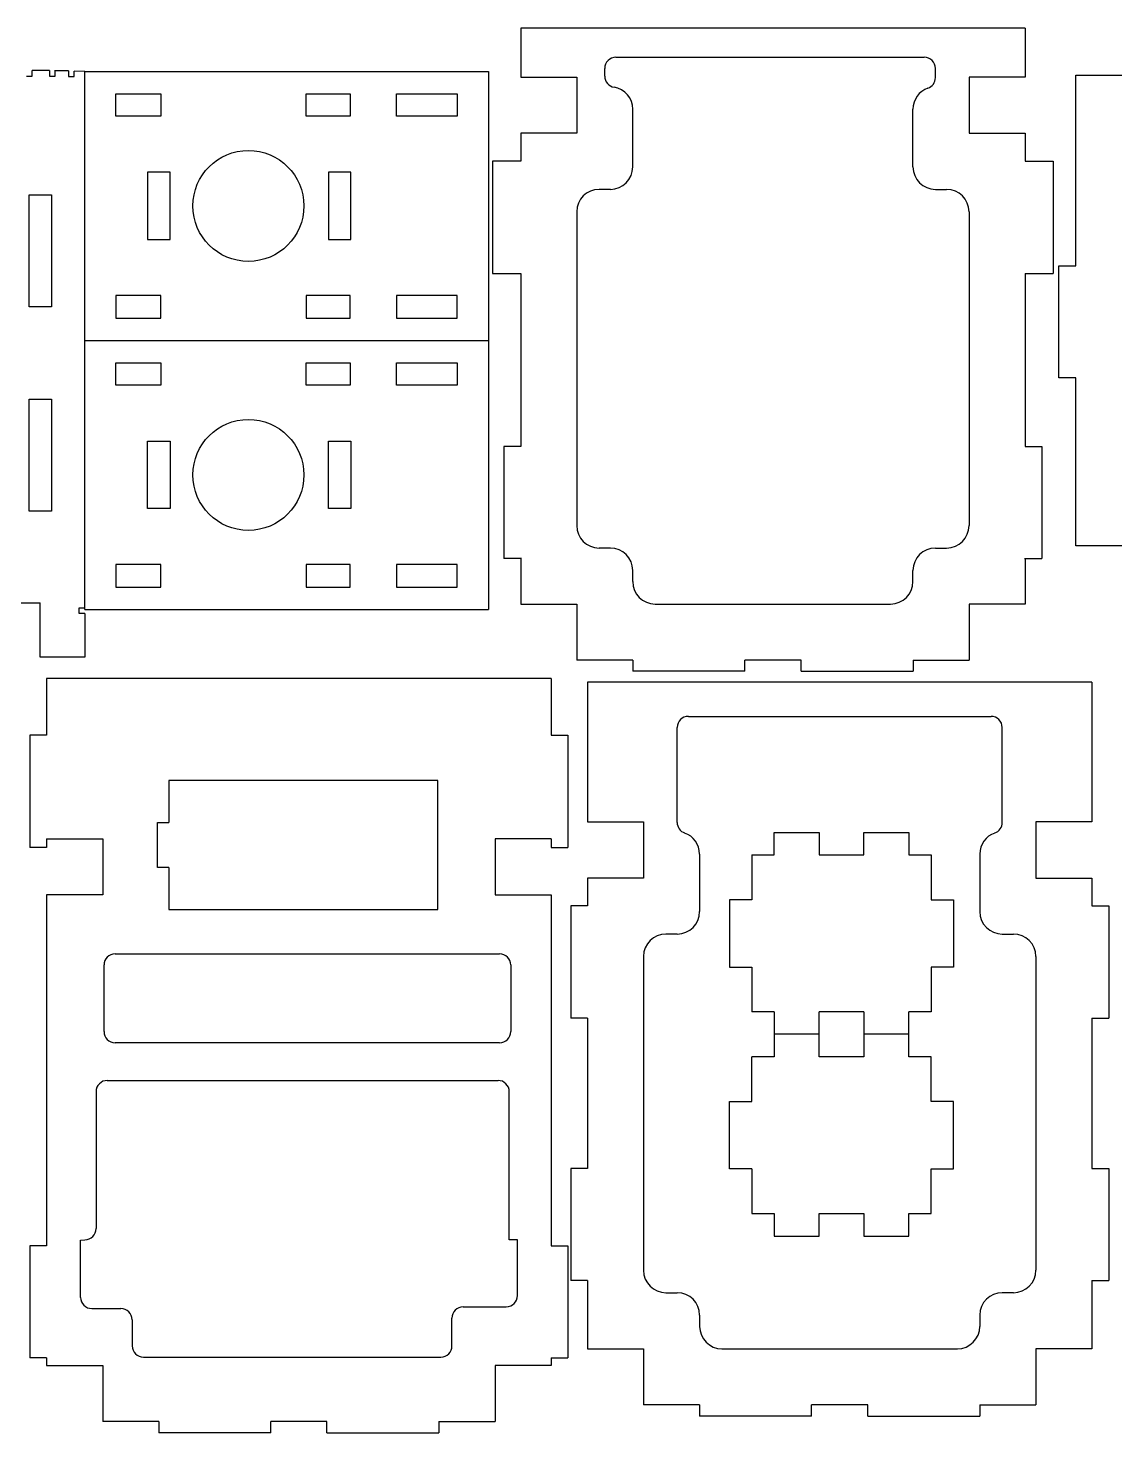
# Model space of a CAD drawing. Header units: millimetres. Extents: x 87 to 387, y 281 to 549.
# Drawn here: x 192.2 to 289.2, y 422.6 to 547.9 of the extents above; entities that cross this region are included whole.
import ezdxf

# ---------------------------------------------------------------- set-up
doc = ezdxf.new("R2010")
doc.units = ezdxf.units.MM
doc.layers.add('2mm层板', color=1, linetype='Continuous')

msp = doc.modelspace()

# ---------------------------------------------------------------- linework, layer by layer
at = {"layer": '2mm层板'}
for p, q in [((236.18, 547.93), (236.18, 543.54)), ((281.18, 547.93), (236.18, 547.93)), ((281.18, 547.93), (281.18, 543.54)), ((244.68, 545.33), (272.18, 545.33)), ((192.59, 543.65), (192.59, 544.15)), ((194.14, 544.13), (194.14, 543.63)), ((194.64, 543.63), (194.64, 544.12)), ((195.84, 544.1), (195.84, 543.6)), ((196.34, 543.6), (196.34, 544.08)), ((197.3, 544.06), (233.3, 544.06)), ((197.3, 496.06), (197.3, 544.06)), ((233.3, 544.06), (233.3, 496.06)), ((243.68, 543.64), (243.68, 544.33)), ((273.18, 543.51), (273.18, 544.33)), ((192.09, 543.65), (192.59, 543.65)), ((194.14, 543.63), (194.64, 543.63)), ((195.84, 543.6), (196.34, 543.6)), ((236.18, 543.54), (241.18, 543.54)), ((241.18, 543.54), (241.18, 538.54)), ((281.18, 543.54), (276.18, 543.54)), ((276.18, 543.54), (276.18, 538.54)), ((200.07, 540.06), (200.07, 542.06)), ((200.07, 542.06), (204.07, 542.06)), ((204.07, 542.06), (204.07, 540.06)), ((217.04, 540.06), (217.04, 542.06)), ((217.04, 542.06), (220.98, 542.06)), ((220.98, 542.06), (220.98, 540.06)), ((225.1, 540.06), (225.1, 542.06)), ((225.1, 542.06), (230.52, 542.06)), ((230.52, 542.06), (230.52, 540.06)), ((246.18, 535.54), (246.18, 540.69)), ((271.18, 535.54), (271.18, 540.69)), ((204.07, 540.06), (200.07, 540.06)), ((220.98, 540.06), (217.04, 540.06)), ((230.52, 540.06), (225.1, 540.06)), ((236.18, 538.54), (236.18, 536.04)), ((241.18, 538.54), (236.18, 538.54)), ((276.18, 538.54), (281.18, 538.54)), ((281.18, 538.54), (281.18, 536.04)), ((233.68, 536.04), (233.68, 526.04)), ((236.18, 536.04), (233.68, 536.04)), ((281.18, 536.04), (283.68, 536.04)), ((283.68, 536.04), (283.68, 526.04)), ((202.9, 535.06), (202.9, 529.06)), ((204.9, 535.06), (202.9, 535.06)), ((204.9, 529.06), (204.9, 535.06)), ((219.04, 535.06), (219.04, 529.06)), ((221.04, 535.06), (219.04, 535.06)), ((221.04, 529.06), (221.04, 535.06)), ((244.18, 533.54), (243.18, 533.54)), ((273.18, 533.54), (274.18, 533.54)), ((241.18, 531.54), (241.18, 503.54)), ((276.18, 531.54), (276.18, 503.54)), ((202.9, 529.06), (204.9, 529.06)), ((219.04, 529.06), (221.04, 529.06)), ((233.68, 526.04), (236.18, 526.04)), ((236.18, 526.04), (236.18, 510.6)), ((281.18, 526.04), (281.18, 510.6)), ((281.18, 526.04), (283.68, 526.04)), ((200.07, 524.06), (200.07, 522.06)), ((204.07, 524.06), (200.07, 524.06)), ((204.07, 522.06), (204.07, 524.06)), ((217.04, 524.06), (217.04, 522.06)), ((220.98, 524.06), (217.04, 524.06)), ((220.98, 522.06), (220.98, 524.06)), ((225.1, 524.06), (225.1, 522.06)), ((230.52, 524.06), (225.1, 524.06)), ((230.52, 522.06), (230.52, 524.06)), ((200.07, 522.06), (204.07, 522.06)), ((217.04, 522.06), (220.98, 522.06)), ((225.1, 522.06), (230.52, 522.06)), ((197.3, 520.06), (233.3, 520.06)), ((200.07, 516.06), (200.07, 518.06)), ((200.07, 518.06), (204.07, 518.06)), ((204.07, 518.06), (204.07, 516.06)), ((217.04, 516.06), (217.04, 518.06)), ((217.04, 518.06), (220.98, 518.06)), ((220.98, 518.06), (220.98, 516.06)), ((225.1, 516.06), (225.1, 518.06)), ((225.1, 518.06), (230.52, 518.06)), ((230.52, 518.06), (230.52, 516.06)), ((204.07, 516.06), (200.07, 516.06)), ((220.98, 516.06), (217.04, 516.06)), ((230.52, 516.06), (225.1, 516.06)), ((202.9, 505.06), (202.9, 511.06)), ((202.9, 511.06), (204.9, 511.06)), ((204.9, 511.06), (204.9, 505.06)), ((219.04, 505.06), (219.04, 511.06)), ((219.04, 511.06), (221.04, 511.06)), ((221.04, 511.06), (221.04, 505.06)), ((236.18, 510.6), (234.68, 510.6)), ((234.68, 510.6), (234.68, 500.6)), ((281.18, 510.6), (282.68, 510.6)), ((282.68, 510.6), (282.68, 500.6)), ((204.9, 505.06), (202.9, 505.06)), ((221.04, 505.06), (219.04, 505.06)), ((244.18, 501.54), (243.18, 501.54)), ((273.18, 501.54), (274.18, 501.54)), ((236.24, 500.6), (234.68, 500.6)), ((236.18, 500.6), (236.18, 496.54)), ((281.12, 500.6), (282.68, 500.6)), ((281.18, 500.6), (281.18, 496.54)), ((200.07, 500.06), (200.07, 498.06)), ((204.07, 500.06), (200.07, 500.06)), ((204.07, 498.06), (204.07, 500.06)), ((217.04, 500.06), (217.04, 498.06)), ((220.98, 500.06), (217.04, 500.06)), ((220.98, 498.06), (220.98, 500.06)), ((225.1, 500.06), (225.1, 498.06)), ((230.52, 500.06), (225.1, 500.06)), ((230.52, 498.06), (230.52, 500.06)), ((246.18, 498.54), (246.18, 499.54)), ((271.18, 498.54), (271.18, 499.54)), ((197.3, 496.21), (197.3, 498.26)), ((200.07, 498.06), (204.07, 498.06)), ((217.04, 498.06), (220.98, 498.06)), ((225.1, 498.06), (230.52, 498.06)), ((180.32, 496.65), (193.3, 496.65)), ((193.3, 495.65), (193.3, 496.65)), ((236.18, 496.54), (241.18, 496.54)), ((241.18, 496.54), (241.18, 491.54)), ((248.18, 496.54), (269.18, 496.54)), ((281.18, 496.54), (276.18, 496.54)), ((276.18, 496.54), (276.18, 491.54)), ((193.3, 491.8), (193.3, 495.65)), ((196.8, 495.71), (196.8, 496.21)), ((196.8, 496.21), (197.3, 496.21)), ((197.3, 495.71), (196.8, 495.71)), ((197.3, 496.06), (233.3, 496.06)), ((197.3, 495.71), (197.3, 494.21)), ((197.3, 494.21), (197.3, 491.8)), ((197.3, 491.8), (193.3, 491.8)), ((246.19, 491.54), (241.19, 491.54)), ((246.19, 491.54), (246.19, 490.54)), ((261.19, 491.54), (256.19, 491.54)), ((256.19, 490.54), (256.19, 491.54)), ((261.19, 490.54), (261.19, 491.54)), ((271.19, 491.54), (276.19, 491.54)), ((271.19, 491.54), (271.19, 490.54)), ((256.19, 490.54), (246.19, 490.54)), ((261.19, 490.54), (271.19, 490.54)), ((193.89, 489.9), (193.89, 484.83)), ((238.89, 489.9), (193.89, 489.9)), ((238.89, 489.9), (238.89, 484.83)), ((242.14, 489.57), (242.14, 477.1)), ((287.14, 489.57), (242.14, 489.57)), ((287.14, 489.57), (287.14, 477.1)), ((251.14, 486.52), (278.14, 486.52)), ((250.14, 477.06), (250.14, 485.52)), ((279.14, 477.06), (279.14, 485.52)), ((193.89, 484.83), (192.39, 484.83)), ((192.39, 484.83), (192.39, 474.83)), ((238.89, 484.83), (240.39, 484.83)), ((240.39, 484.83), (240.39, 474.83)), ((228.79, 480.8), (204.79, 480.8)), ((204.79, 480.8), (204.79, 477.05)), ((228.79, 469.3), (228.79, 480.8)), ((203.79, 473.05), (203.79, 477.05)), ((203.79, 477.05), (204.79, 477.05)), ((242.14, 477.1), (247.14, 477.1)), ((247.14, 477.1), (247.14, 472.1)), ((287.14, 477.1), (282.14, 477.1)), ((282.14, 477.1), (282.14, 472.1)), ((193.89, 475.6), (193.89, 474.83)), ((193.89, 475.6), (198.89, 475.6)), ((198.89, 475.6), (198.89, 470.6)), ((238.89, 475.6), (233.89, 475.6)), ((233.89, 475.6), (233.89, 470.6)), ((238.89, 475.6), (238.89, 474.83)), ((193.89, 474.83), (192.39, 474.83)), ((238.89, 474.83), (240.39, 474.83)), ((252.14, 474.23), (252.14, 469.1)), ((256.8, 474.16), (256.8, 470.16)), ((272.8, 474.16), (272.8, 470.16)), ((277.14, 474.23), (277.14, 469.1)), ((204.79, 473.05), (203.79, 473.05)), ((204.79, 473.05), (204.79, 469.3)), ((242.14, 472.1), (242.14, 469.61)), ((247.14, 472.1), (242.14, 472.1)), ((282.14, 472.1), (287.14, 472.1)), ((287.14, 472.1), (287.14, 469.61)), ((193.89, 470.6), (193.89, 439.28)), ((198.89, 470.6), (193.89, 470.6)), ((233.89, 470.6), (238.89, 470.6)), ((238.89, 470.6), (238.89, 439.28)), ((256.8, 470.16), (254.8, 470.16)), ((254.8, 470.16), (254.8, 464.16)), ((272.8, 470.16), (274.8, 470.16)), ((274.8, 470.16), (274.8, 464.16)), ((204.79, 469.3), (228.79, 469.3)), ((242.14, 469.61), (240.64, 469.61)), ((240.64, 469.61), (240.64, 459.61)), ((287.14, 469.61), (288.64, 469.61)), ((288.64, 469.61), (288.64, 459.61)), ((250.14, 467.1), (249.14, 467.1)), ((279.14, 467.1), (280.14, 467.1)), ((200.01, 465.34), (234.29, 465.34)), ((247.14, 465.1), (247.14, 437.1)), ((282.14, 465.1), (282.14, 437.1)), ((199.01, 458.4), (199.01, 464.34)), ((235.29, 464.34), (235.29, 458.4)), ((254.8, 464.16), (256.8, 464.16)), ((256.8, 464.16), (256.8, 460.16)), ((272.8, 464.16), (272.8, 460.16)), ((274.8, 464.16), (272.8, 464.16)), ((242.14, 459.61), (240.64, 459.61)), ((242.14, 459.61), (242.14, 446.18)), ((287.14, 459.61), (287.14, 446.18)), ((287.14, 459.61), (288.64, 459.61)), ((234.29, 457.4), (200.01, 457.4)), ((256.8, 452.16), (256.8, 456.16)), ((272.8, 452.16), (272.8, 456.16)), ((199.3, 454.04), (234.16, 454.04)), ((198.3, 453.04), (198.3, 440.83)), ((235.16, 439.82), (235.16, 453.04)), ((254.8, 446.16), (254.8, 452.16)), ((254.8, 452.16), (256.8, 452.16)), ((274.8, 452.16), (272.8, 452.16)), ((274.8, 446.16), (274.8, 452.16)), ((242.14, 446.18), (240.64, 446.18)), ((240.64, 446.18), (240.64, 436.18)), ((287.14, 446.18), (288.64, 446.18)), ((288.64, 446.18), (288.64, 436.18)), ((256.8, 446.16), (254.8, 446.16)), ((272.8, 446.16), (274.8, 446.16)), ((193.89, 439.28), (192.39, 439.28)), ((192.39, 439.28), (192.39, 429.28)), ((196.91, 439.78), (197.3, 439.83)), ((196.91, 434.69), (196.91, 439.78)), ((235.9, 439.82), (235.16, 439.82)), ((235.9, 434.84), (235.9, 439.82)), ((238.89, 439.28), (240.39, 439.28)), ((240.39, 439.28), (240.39, 429.28)), ((242.14, 436.18), (240.64, 436.18)), ((242.14, 436.18), (242.14, 430.1)), ((287.14, 436.18), (287.14, 430.1)), ((287.14, 436.18), (288.64, 436.18)), ((249.14, 435.1), (250.14, 435.1)), ((280.14, 435.1), (279.14, 435.1)), ((197.91, 433.69), (200.52, 433.69)), ((231.05, 433.84), (234.9, 433.84)), ((201.52, 432.69), (201.52, 430.36)), ((230.05, 430.36), (230.05, 432.84)), ((252.14, 433.1), (252.14, 432.1)), ((277.14, 433.1), (277.14, 432.1)), ((242.14, 430.1), (247.14, 430.1)), ((247.14, 430.1), (247.14, 425.1)), ((254.14, 430.1), (275.14, 430.1)), ((287.14, 430.1), (282.14, 430.1)), ((282.14, 430.1), (282.14, 425.1)), ((193.89, 429.28), (192.39, 429.28)), ((193.89, 429.28), (193.89, 428.6)), ((202.52, 429.36), (229.05, 429.36)), ((238.89, 429.28), (238.89, 428.6)), ((238.89, 429.28), (240.39, 429.28)), ((193.89, 428.6), (198.89, 428.6)), ((198.89, 428.6), (198.89, 423.6)), ((238.89, 428.6), (233.89, 428.6)), ((233.89, 428.6), (233.89, 423.6)), ((252.14, 425.1), (247.14, 425.1)), ((252.14, 425.1), (252.14, 424.1)), ((267.14, 425.1), (262.14, 425.1)), ((262.14, 424.1), (262.14, 425.1)), ((267.14, 424.1), (267.14, 425.1)), ((277.14, 425.1), (282.14, 425.1)), ((277.14, 425.1), (277.14, 424.1)), ((262.14, 424.1), (252.14, 424.1)), ((267.14, 424.1), (277.14, 424.1)), ((203.89, 423.6), (198.89, 423.6)), ((203.89, 423.6), (203.89, 422.6)), ((213.89, 422.6), (203.89, 422.6)), ((218.89, 423.6), (213.89, 423.6)), ((213.89, 422.6), (213.89, 423.6)), ((218.89, 422.6), (218.89, 423.6)), ((218.89, 422.6), (228.89, 422.6)), ((228.89, 423.6), (233.89, 423.6)), ((228.89, 423.6), (228.89, 422.6))]:
    msp.add_line(p, q, dxfattribs=at)
for points in [[(194.14, 544.13), (192.59, 544.15)], [(195.84, 544.1), (194.58, 544.12)], [(197.3, 544.06), (196.34, 544.08)], [(290.7, 501.73), (285.7, 501.73), (285.7, 516.73), (284.2, 516.73), (284.2, 526.73), (285.7, 526.73), (285.7, 543.73), (290.7, 543.73)], [(256.8, 474.16), (258.8, 474.16), (258.8, 476.16), (262.8, 476.16), (262.8, 474.16), (266.8, 474.16), (266.8, 476.16), (270.8, 476.16), (270.8, 474.16), (272.8, 474.16)], [(258.8, 460.16), (256.8, 460.16)], [(258.8, 460.16), (258.8, 456.16), (256.8, 456.16)], [(266.8, 460.16), (266.8, 456.16), (262.8, 456.16), (262.8, 460.16)], [(266.8, 460.16), (262.8, 460.16)], [(272.8, 456.16), (270.8, 456.16), (270.8, 460.16)], [(272.8, 460.16), (270.8, 460.16)], [(262.8, 458.16), (258.8, 458.16)], [(270.8, 458.16), (266.8, 458.16)], [(256.8, 446.16), (256.8, 442.16), (258.8, 442.16), (258.8, 440.16), (262.8, 440.16), (262.8, 442.16), (266.8, 442.16), (266.8, 440.16), (270.8, 440.16), (270.8, 442.16), (272.8, 442.16), (272.8, 446.16)]]:
    msp.add_lwpolyline(points, dxfattribs=at)
for points in [[(194.32, 523.06), (192.32, 523.06), (192.32, 533.06), (194.32, 533.06)], [(194.32, 504.82), (192.32, 504.82), (192.32, 514.82), (194.32, 514.82)]]:
    msp.add_lwpolyline(points, close=True, dxfattribs=at)
for centre in [(211.89, 532.06), (211.89, 508.06)]:
    msp.add_circle(centre, 4.95, dxfattribs=at)
for centre, radius, start, end in [((244.68, 544.33), 1, 90, 180), ((272.18, 544.33), 1, 0, 90), ((244.68, 543.64), 1, 180, 260.4059), ((272.18, 543.51), 1, 289.4712, 0), ((244.18, 540.69), 2, 0, 80.4059), ((273.18, 540.69), 2, 109.4712, 180), ((244.18, 535.54), 2, 270, 0), ((273.18, 535.54), 2, 180, 270), ((243.18, 531.54), 2, 90, 180), ((274.18, 531.54), 2, 0, 90), ((243.18, 503.54), 2, 180, 270), ((274.18, 503.54), 2, 270, 0), ((244.18, 499.54), 2, 0, 90), ((273.18, 499.54), 2, 90, 180), ((248.18, 498.54), 2, 180, 270), ((269.18, 498.54), 2, 270, 0), ((251.14, 485.52), 1, 90, 180), ((278.14, 485.52), 1, 0, 90), ((251.14, 477.06), 1, 180, 250.5288), ((278.14, 477.06), 1, 289.4712, 0), ((250.14, 474.23), 2, 0, 70.5288), ((279.14, 474.23), 2, 109.4712, 180), ((250.14, 469.1), 2, 270, 0), ((279.14, 469.1), 2, 180, 270), ((249.14, 465.1), 2, 90, 180), ((280.14, 465.1), 2, 0, 90), ((200.01, 464.34), 1, 90, 180), ((234.29, 464.34), 1, 0, 90), ((200.01, 458.4), 1, 180, 270), ((234.29, 458.4), 1, 270, 0), ((199.3, 453.04), 1, 90, 180), ((234.16, 453.04), 1, 0, 90), ((197.3, 440.83), 1, 270, 0), ((249.14, 437.1), 2, 180, 270), ((280.14, 437.1), 2, 270, 0), ((250.14, 433.1), 2, 0, 90), ((279.14, 433.1), 2, 90, 180), ((197.91, 434.69), 1, 180, 270), ((200.52, 432.69), 1, 0, 90), ((231.05, 432.84), 1, 90, 180), ((234.9, 434.84), 1, 270, 0), ((254.14, 432.1), 2, 180, 270), ((275.14, 432.1), 2, 270, 0), ((202.52, 430.36), 1, 180, 270), ((229.05, 430.36), 1, 270, 0)]:
    msp.add_arc(centre, radius, start, end, dxfattribs=at)

doc.saveas('drawing.dxf')
